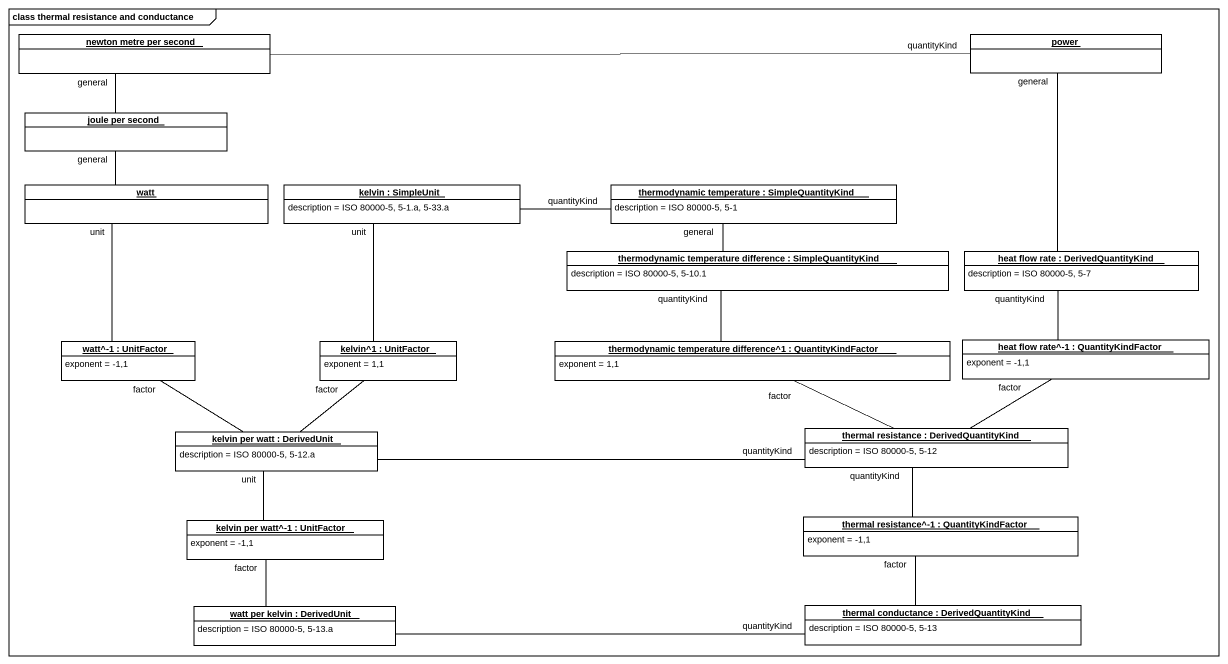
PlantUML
@startuml
mainframe class thermal resistance and conductance
hide circle
hide empty members
object "newton metre per second" as newton_metre_per_second #FFFFFF
object power #FFFFFF
object "joule per second" as joule_per_second #FFFFFF
object watt #FFFFFF
object "kelvin : SimpleUnit" as kelvin #FFFFFF {
  description = ISO 80000-5, 5-1.a, 5-33.a
}
object "thermodynamic temperature : SimpleQuantityKind" as thermodynamic_temperature #FFFFFF {
  description = ISO 80000-5, 5-1
}
object "thermodynamic temperature difference : SimpleQuantityKind" as thermodynamic_temperature_2 #FFFFFF {
  description = ISO 80000-5, 5-10.1
}
object "heat flow rate : DerivedQuantityKind" as heat_flow_rate #FFFFFF {
  description = ISO 80000-5, 5-7
}
object "watt^-1 : UnitFactor" as watt_1 #FFFFFF {
  exponent = -1,1
}
object "kelvin^1 : UnitFactor" as kelvin_1 #FFFFFF {
  exponent = 1,1
}
object "thermodynamic temperature difference^1 : QuantityKindFactor" as thermodynamic_temperature_3 #FFFFFF {
  exponent = 1,1
}
object "heat flow rate^-1 : QuantityKindFactor" as heat_flow_rate_1 #FFFFFF {
  exponent = -1,1
}
object "kelvin per watt : DerivedUnit" as kelvin_per_watt #FFFFFF {
  description = ISO 80000-5, 5-12.a
}
object "thermal resistance : DerivedQuantityKind" as thermal_resistance #FFFFFF {
  description = ISO 80000-5, 5-12
}
object "kelvin per watt^-1 : UnitFactor" as kelvin_per_watt_1 #FFFFFF {
  exponent = -1,1
}
object "thermal resistance^-1 : QuantityKindFactor" as thermal_resistance_1 #FFFFFF {
  exponent = -1,1
}
object "watt per kelvin : DerivedUnit" as watt_per_kelvin #FFFFFF {
  description = ISO 80000-5, 5-13.a
}
object "thermal conductance : DerivedQuantityKind" as thermal_conductance #FFFFFF {
  description = ISO 80000-5, 5-13
}
newton_metre_per_second -right- power : quantityKind
newton_metre_per_second -- joule_per_second : general
joule_per_second -- watt : general
watt -- watt_1 : unit
kelvin -right- thermodynamic_temperature : quantityKind
kelvin -- kelvin_1 : unit
thermodynamic_temperature_2 -up- thermodynamic_temperature : general
thermodynamic_temperature_2 -- thermodynamic_temperature_3 : quantityKind
heat_flow_rate -up- power : general
heat_flow_rate -- heat_flow_rate_1 : quantityKind
watt_1 -- kelvin_per_watt : factor
kelvin_1 -- kelvin_per_watt : factor
thermodynamic_temperature_3 -right- thermal_resistance : factor
heat_flow_rate_1 -left- thermal_resistance : factor
kelvin_per_watt -right- thermal_resistance : quantityKind
kelvin_per_watt -- kelvin_per_watt_1 : unit
thermal_resistance -- thermal_resistance_1 : quantityKind
kelvin_per_watt_1 -- watt_per_kelvin : factor
thermal_resistance_1 -- thermal_conductance : factor
watt_per_kelvin -right- thermal_conductance : quantityKind
@enduml
